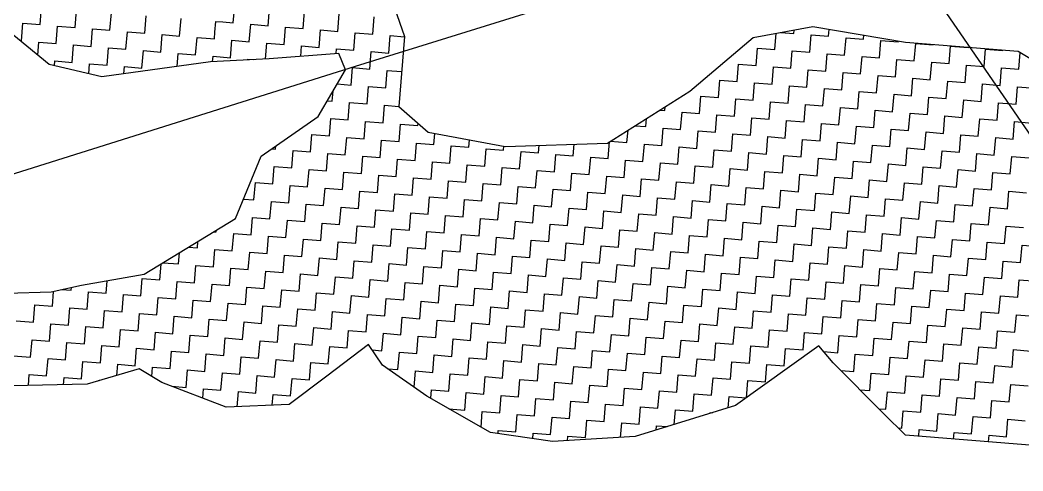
# Model space of a CAD drawing. Header units: metres. Extents: x 286589 to 288713, y 2001360 to 2004418.
# Drawn here: x 287647.9 to 287948.2, y 2003604.2 to 2003739.2 of the extents above; entities that cross this region are included whole.
import ezdxf

# ---------------------------------------------------------------- set-up
doc = ezdxf.new("R2010")
doc.units = ezdxf.units.M
doc.header["$MEASUREMENT"] = 0
doc.layers.add('POLY_HATCH', color=12, linetype='Continuous')
doc.layers.add('POLY_PARCEL', color=6, linetype='Continuous')

msp = doc.modelspace()

# ---------------------------------------------------------------- linework, layer by layer
at = {"layer": 'POLY_HATCH'}
for p, q in [((287759.2, 2003745.18), (287763.01, 2003734.32)), ((287656.56, 2003725.9), (287643.26, 2003736.91)), ((287867.38, 2003734.01), (287885.23, 2003737.25)), ((287885.23, 2003737.25), (287913.01, 2003732.64)), ((287763.01, 2003734.32), (287761.3, 2003713.35)), ((287848.47, 2003717.97), (287867.38, 2003734.01)), ((287913.01, 2003732.64), (287946.8, 2003729.88)), ((287722.44, 2003727.62), (287704.86, 2003726.69)), ((287743.38, 2003729.23), (287722.44, 2003727.62)), ((287745.35, 2003724.34), (287743.38, 2003729.23)), ((287946.8, 2003729.88), (287955.75, 2003724.47)), ((287672.34, 2003722.25), (287656.56, 2003725.9)), ((287704.86, 2003726.69), (287672.34, 2003722.25)), ((287737.11, 2003710.36), (287745.35, 2003724.34)), ((287823.75, 2003702.4), (287848.47, 2003717.97)), ((287761.3, 2003713.35), (287770.05, 2003705.61)), ((287720.07, 2003698.51), (287737.11, 2003710.36)), ((287770.05, 2003705.61), (287793.16, 2003701.38)), ((287793.16, 2003701.38), (287823.75, 2003702.4)), ((287712.39, 2003679.75), (287720.07, 2003698.51)), ((287685.02, 2003663.08), (287712.39, 2003679.75)), ((287666.31, 2003659.87), (287685.02, 2003663.08)), ((287657.15, 2003657.79), (287666.31, 2003659.87)), ((287643.88, 2003657.45), (287657.15, 2003657.79)), ((287752.21, 2003642.1), (287739.7, 2003632.57)), ((287756.4, 2003635.9), (287752.21, 2003642.1)), ((287887.07, 2003641.66), (287862.15, 2003623.76)), ((287891.35, 2003636.62), (287887.07, 2003641.66)), ((287683.58, 2003634.8), (287667.96, 2003630.21)), ((287690.29, 2003630.73), (287683.58, 2003634.8)), ((287769.71, 2003626.6), (287756.4, 2003635.9)), ((287906.52, 2003621.31), (287891.35, 2003636.62)), ((287739.7, 2003632.57), (287728.46, 2003624.1)), ((287667.96, 2003630.21), (287645.63, 2003629.68)), ((287709.62, 2003623.3), (287690.29, 2003630.73)), ((287788.76, 2003615.67), (287769.71, 2003626.6)), ((287728.46, 2003624.1), (287709.62, 2003623.3)), ((287862.15, 2003623.76), (287832.07, 2003614.49)), ((287913.04, 2003614.92), (287906.52, 2003621.31)), ((287807.31, 2003612.99), (287788.76, 2003615.67)), ((287832.07, 2003614.49), (287807.31, 2003612.99)), ((287951.49, 2003611.79), (287913.04, 2003614.92))]:
    msp.add_line(p, q, dxfattribs=at)
at = {"layer": 'POLY_HATCH', "linetype": 'Continuous'}
for p, q in [((287653.91, 2003737.85), (287654.34, 2003743.07)), ((287664.35, 2003737), (287664.77, 2003742.22)), ((287711.74, 2003738.39), (287712.07, 2003742.48)), ((287722.17, 2003737.54), (287722.59, 2003742.73)), ((287674.78, 2003736.15), (287675.21, 2003741.36)), ((287685.22, 2003735.3), (287685.64, 2003740.51)), ((287695.66, 2003734.44), (287696.08, 2003739.66)), ((287732.61, 2003736.69), (287733.03, 2003741.9)), ((287743.04, 2003735.84), (287743.47, 2003741.05)), ((287753.48, 2003734.98), (287753.91, 2003740.2)), ((287648.27, 2003733.05), (287648.69, 2003738.27)), ((287648.69, 2003738.27), (287653.91, 2003737.85)), ((287658.7, 2003732.2), (287659.13, 2003737.42)), ((287659.13, 2003737.42), (287664.35, 2003737)), ((287669.14, 2003731.35), (287669.57, 2003736.57)), ((287669.57, 2003736.57), (287674.78, 2003736.15)), ((287706.25, 2003735.57), (287706.52, 2003738.81)), ((287706.52, 2003738.81), (287708.55, 2003738.65)), ((287708.55, 2003738.65), (287711.74, 2003738.39)), ((287716.53, 2003732.74), (287716.95, 2003737.96)), ((287716.95, 2003737.96), (287722.17, 2003737.54)), ((287726.96, 2003731.89), (287727.39, 2003737.11)), ((287727.39, 2003737.11), (287732.61, 2003736.69)), ((287737.4, 2003731.04), (287737.83, 2003736.26)), ((287737.83, 2003736.26), (287743.04, 2003735.84)), ((287879.57, 2003735.21), (287879.65, 2003736.24)), ((287890, 2003734.36), (287890.17, 2003736.43)), ((287647.88, 2003733.09), (287648.27, 2003733.05)), ((287679.58, 2003730.5), (287680, 2003735.72)), ((287680, 2003735.72), (287685.22, 2003735.3)), ((287690.01, 2003729.65), (287690.44, 2003734.87)), ((287690.44, 2003734.87), (287695.66, 2003734.44)), ((287700.45, 2003728.8), (287700.87, 2003734.02)), ((287700.87, 2003734.02), (287704.86, 2003733.7)), ((287704.86, 2003733.7), (287706.09, 2003733.59)), ((287706.09, 2003733.59), (287706.25, 2003735.57)), ((287710.88, 2003727.95), (287711.31, 2003733.17)), ((287711.31, 2003733.17), (287716.53, 2003732.74)), ((287747.84, 2003730.19), (287748.26, 2003735.41)), ((287748.26, 2003735.41), (287753.48, 2003734.98)), ((287758.27, 2003729.34), (287758.7, 2003734.56)), ((287758.7, 2003734.56), (287763, 2003734.21)), ((287873.92, 2003730.42), (287874.32, 2003735.27)), ((287875.72, 2003735.53), (287879.57, 2003735.21)), ((287884.36, 2003729.57), (287884.78, 2003734.79)), ((287884.78, 2003734.79), (287890, 2003734.36)), ((287894.79, 2003728.72), (287895.22, 2003733.94)), ((287895.22, 2003733.94), (287900.44, 2003733.51)), ((287900.44, 2003733.51), (287900.54, 2003734.71)), ((287905.23, 2003727.87), (287905.66, 2003733.09)), ((287905.66, 2003733.09), (287910.87, 2003732.66)), ((287653.17, 2003728.71), (287653.49, 2003732.63)), ((287653.49, 2003732.63), (287658.7, 2003732.2)), ((287663.5, 2003726.56), (287663.92, 2003731.78)), ((287663.92, 2003731.78), (287669.14, 2003731.35)), ((287673.93, 2003725.71), (287674.36, 2003730.93)), ((287674.36, 2003730.93), (287679.58, 2003730.5)), ((287684.37, 2003724.86), (287684.79, 2003730.08)), ((287684.79, 2003730.08), (287690.01, 2003729.65)), ((287721.36, 2003727.57), (287721.75, 2003732.32)), ((287721.75, 2003732.32), (287726.96, 2003731.89)), ((287731.93, 2003728.35), (287732.18, 2003731.47)), ((287732.18, 2003731.47), (287737.4, 2003731.04)), ((287742.5, 2003729.16), (287742.62, 2003730.62)), ((287742.62, 2003730.62), (287747.84, 2003730.19)), ((287868.28, 2003725.63), (287868.7, 2003730.85)), ((287868.7, 2003730.85), (287873.92, 2003730.42)), ((287910.87, 2003732.66), (287910.9, 2003732.99)), ((287915.67, 2003727.02), (287916.09, 2003732.24)), ((287916.09, 2003732.24), (287921.31, 2003731.81)), ((287921.31, 2003731.81), (287921.32, 2003731.96)), ((287926.1, 2003726.17), (287926.53, 2003731.38)), ((287926.53, 2003731.38), (287931.75, 2003730.96)), ((287931.75, 2003730.96), (287931.76, 2003731.11)), ((287936.54, 2003725.32), (287936.96, 2003730.53)), ((287936.96, 2003730.53), (287942.18, 2003730.11)), ((287942.18, 2003730.11), (287942.19, 2003730.26)), ((287694.91, 2003725.33), (287695.23, 2003729.23)), ((287695.23, 2003729.23), (287700.45, 2003728.8)), ((287705.53, 2003726.73), (287705.67, 2003728.38)), ((287705.67, 2003728.38), (287710.88, 2003727.95)), ((287716.08, 2003727.29), (287716.1, 2003727.53)), ((287716.1, 2003727.53), (287717.87, 2003727.38)), ((287752.63, 2003724.55), (287753.05, 2003729.77)), ((287753.05, 2003729.77), (287758.27, 2003729.34)), ((287878.71, 2003724.78), (287879.14, 2003729.99)), ((287879.14, 2003729.99), (287884.36, 2003729.57)), ((287889.15, 2003723.93), (287889.58, 2003729.14)), ((287889.58, 2003729.14), (287894.79, 2003728.72)), ((287899.59, 2003723.07), (287900.01, 2003728.29)), ((287900.01, 2003728.29), (287905.23, 2003727.87)), ((287910.02, 2003722.22), (287910.45, 2003727.44)), ((287910.45, 2003727.44), (287915.67, 2003727.02)), ((287946.98, 2003724.47), (287947.39, 2003729.53)), ((287658.16, 2003725.53), (287658.28, 2003726.99)), ((287658.28, 2003726.99), (287663.5, 2003726.56)), ((287668.47, 2003723.15), (287668.71, 2003726.14)), ((287668.71, 2003726.14), (287673.93, 2003725.71)), ((287678.98, 2003723.16), (287679.15, 2003725.28)), ((287679.15, 2003725.28), (287684.37, 2003724.86)), ((287746.99, 2003719.76), (287747.41, 2003724.97)), ((287747.41, 2003724.97), (287752.63, 2003724.55)), ((287757.42, 2003718.9), (287757.85, 2003724.12)), ((287757.85, 2003724.12), (287762.15, 2003723.77)), ((287862.63, 2003720.83), (287863.06, 2003726.05)), ((287863.06, 2003726.05), (287868.28, 2003725.63)), ((287873.07, 2003719.98), (287873.5, 2003725.2)), ((287873.5, 2003725.2), (287878.71, 2003724.78)), ((287883.51, 2003719.13), (287883.93, 2003724.35)), ((287883.93, 2003724.35), (287889.15, 2003723.93)), ((287920.46, 2003721.37), (287920.88, 2003726.59)), ((287920.88, 2003726.59), (287926.1, 2003726.17)), ((287930.9, 2003720.52), (287931.32, 2003725.74)), ((287931.32, 2003725.74), (287936.54, 2003725.32)), ((287941.33, 2003719.67), (287941.76, 2003724.89)), ((287941.76, 2003724.89), (287946.98, 2003724.47)), ((287856.99, 2003716.04), (287857.42, 2003721.26)), ((287857.42, 2003721.26), (287862.63, 2003720.83)), ((287893.94, 2003718.28), (287894.37, 2003723.5)), ((287894.37, 2003723.5), (287899.59, 2003723.07)), ((287904.38, 2003717.43), (287904.8, 2003722.65)), ((287904.8, 2003722.65), (287910.02, 2003722.22)), ((287914.82, 2003716.58), (287915.24, 2003721.8)), ((287915.24, 2003721.8), (287920.46, 2003721.37)), ((287742.85, 2003720.09), (287746.99, 2003719.76)), ((287751.78, 2003714.11), (287752.2, 2003719.33)), ((287752.2, 2003719.33), (287757.42, 2003718.9)), ((287867.43, 2003715.19), (287867.85, 2003720.41)), ((287867.85, 2003720.41), (287873.07, 2003719.98)), ((287877.86, 2003714.34), (287878.29, 2003719.56)), ((287878.29, 2003719.56), (287883.51, 2003719.13)), ((287888.3, 2003713.49), (287888.73, 2003718.71)), ((287888.73, 2003718.71), (287893.94, 2003718.28)), ((287925.25, 2003715.73), (287925.68, 2003720.95)), ((287925.68, 2003720.95), (287930.9, 2003720.52)), ((287935.69, 2003714.88), (287936.11, 2003720.1)), ((287936.11, 2003720.1), (287941.33, 2003719.67)), ((287946.12, 2003714.03), (287946.55, 2003719.25)), ((287946.55, 2003719.25), (287951.77, 2003718.82)), ((287739.9, 2003715.08), (287741.34, 2003714.96)), ((287741.34, 2003714.96), (287741.59, 2003717.95)), ((287851.35, 2003711.25), (287851.77, 2003716.47)), ((287851.77, 2003716.47), (287856.99, 2003716.04)), ((287861.78, 2003710.4), (287862.21, 2003715.62)), ((287862.21, 2003715.62), (287867.43, 2003715.19)), ((287898.74, 2003712.64), (287899.16, 2003717.86)), ((287899.16, 2003717.86), (287904.38, 2003717.43)), ((287909.17, 2003711.79), (287909.6, 2003717.01)), ((287909.6, 2003717.01), (287914.82, 2003716.58)), ((287919.61, 2003710.94), (287920.03, 2003716.16)), ((287920.03, 2003716.16), (287925.25, 2003715.73)), ((287930.04, 2003710.09), (287930.47, 2003715.3)), ((287930.47, 2003715.3), (287935.69, 2003714.88)), ((287746.14, 2003709.32), (287746.56, 2003714.54)), ((287746.56, 2003714.54), (287751.78, 2003714.11)), ((287756.57, 2003708.47), (287757, 2003713.69)), ((287757, 2003713.69), (287761.32, 2003713.33)), ((287839.35, 2003712.23), (287840.91, 2003712.1)), ((287840.91, 2003712.1), (287841.01, 2003713.27)), ((287872.22, 2003709.55), (287872.65, 2003714.77)), ((287872.65, 2003714.77), (287877.86, 2003714.34)), ((287882.66, 2003708.7), (287883.08, 2003713.91)), ((287883.08, 2003713.91), (287888.3, 2003713.49)), ((287893.09, 2003707.85), (287893.52, 2003713.06)), ((287893.52, 2003713.06), (287898.74, 2003712.64)), ((287903.53, 2003707), (287903.95, 2003712.21)), ((287903.95, 2003712.21), (287909.17, 2003711.79)), ((287940.48, 2003709.24), (287940.91, 2003714.45)), ((287940.91, 2003714.45), (287946.12, 2003714.03)), ((287740.49, 2003704.53), (287740.92, 2003709.74)), ((287740.92, 2003709.74), (287746.14, 2003709.32)), ((287835.27, 2003707.31), (287835.47, 2003709.78)), ((287845.7, 2003706.46), (287846.13, 2003711.67)), ((287846.13, 2003711.67), (287851.35, 2003711.25)), ((287856.14, 2003705.61), (287856.57, 2003710.82)), ((287856.57, 2003710.82), (287861.78, 2003710.4)), ((287866.58, 2003704.75), (287867, 2003709.97)), ((287867, 2003709.97), (287872.22, 2003709.55)), ((287877.01, 2003703.9), (287877.44, 2003709.12)), ((287877.44, 2003709.12), (287882.66, 2003708.7)), ((287913.97, 2003706.14), (287914.39, 2003711.36)), ((287914.39, 2003711.36), (287919.61, 2003710.94)), ((287924.4, 2003705.29), (287924.83, 2003710.51)), ((287924.83, 2003710.51), (287930.04, 2003710.09)), ((287934.84, 2003704.44), (287935.26, 2003709.66)), ((287935.26, 2003709.66), (287940.48, 2003709.24)), ((287750.93, 2003703.68), (287751.35, 2003708.89)), ((287751.35, 2003708.89), (287756.57, 2003708.47)), ((287761.36, 2003702.83), (287761.79, 2003708.04)), ((287761.79, 2003708.04), (287767.01, 2003707.62)), ((287767.01, 2003707.62), (287767.06, 2003708.25)), ((287829.62, 2003702.51), (287829.93, 2003706.3)), ((287831.96, 2003707.58), (287835.27, 2003707.31)), ((287840.06, 2003701.66), (287840.49, 2003706.88)), ((287840.49, 2003706.88), (287845.7, 2003706.46)), ((287850.5, 2003700.81), (287850.92, 2003706.03)), ((287850.92, 2003706.03), (287856.14, 2003705.61)), ((287887.45, 2003703.05), (287887.87, 2003708.27)), ((287887.87, 2003708.27), (287893.09, 2003707.85)), ((287897.89, 2003702.2), (287898.31, 2003707.42)), ((287898.31, 2003707.42), (287903.53, 2003707)), ((287908.32, 2003701.35), (287908.75, 2003706.57)), ((287908.75, 2003706.57), (287913.97, 2003706.14)), ((287945.27, 2003703.59), (287945.7, 2003708.81)), ((287945.7, 2003708.81), (287950.92, 2003708.39)), ((287729.96, 2003705.38), (287730.06, 2003705.38)), ((287730.06, 2003705.38), (287730.06, 2003705.45)), ((287734.85, 2003699.73), (287735.27, 2003704.95)), ((287735.27, 2003704.95), (287740.49, 2003704.53)), ((287745.28, 2003698.88), (287745.71, 2003704.1)), ((287745.71, 2003704.1), (287750.93, 2003703.68)), ((287755.72, 2003698.03), (287756.15, 2003703.25)), ((287756.15, 2003703.25), (287761.36, 2003702.83)), ((287771.8, 2003701.97), (287772.07, 2003705.24)), ((287782.24, 2003701.12), (287782.42, 2003703.34)), ((287860.93, 2003699.96), (287861.36, 2003705.18)), ((287861.36, 2003705.18), (287866.58, 2003704.75)), ((287871.37, 2003699.11), (287871.8, 2003704.33)), ((287871.8, 2003704.33), (287877.01, 2003703.9)), ((287881.81, 2003698.26), (287882.23, 2003703.48)), ((287882.23, 2003703.48), (287887.45, 2003703.05)), ((287918.76, 2003700.5), (287919.18, 2003705.72)), ((287919.18, 2003705.72), (287924.4, 2003705.29)), ((287929.19, 2003699.65), (287929.62, 2003704.87)), ((287929.62, 2003704.87), (287934.84, 2003704.44)), ((287939.63, 2003698.8), (287940.06, 2003704.02)), ((287940.06, 2003704.02), (287945.27, 2003703.59)), ((287723.2, 2003700.68), (287724.41, 2003700.58)), ((287724.41, 2003700.58), (287724.49, 2003701.59)), ((287729.21, 2003694.94), (287729.63, 2003700.16)), ((287729.63, 2003700.16), (287734.85, 2003699.73)), ((287766.16, 2003697.18), (287766.58, 2003702.4)), ((287766.58, 2003702.4), (287771.8, 2003701.97)), ((287776.59, 2003696.33), (287777.02, 2003701.55)), ((287777.02, 2003701.55), (287782.24, 2003701.12)), ((287787.03, 2003695.48), (287787.45, 2003700.7)), ((287787.45, 2003700.7), (287792.67, 2003700.27)), ((287792.67, 2003700.27), (287792.77, 2003701.45)), ((287803.11, 2003699.42), (287803.3, 2003701.72)), ((287813.55, 2003698.57), (287813.83, 2003702.07)), ((287823.98, 2003697.72), (287824.4, 2003702.81)), ((287824.58, 2003702.93), (287829.62, 2003702.51)), ((287834.42, 2003696.87), (287834.84, 2003702.09)), ((287834.84, 2003702.09), (287840.06, 2003701.66)), ((287844.85, 2003696.02), (287845.28, 2003701.24)), ((287845.28, 2003701.24), (287850.5, 2003700.81)), ((287855.29, 2003695.17), (287855.72, 2003700.39)), ((287855.72, 2003700.39), (287860.93, 2003699.96)), ((287892.24, 2003697.41), (287892.67, 2003702.63)), ((287892.67, 2003702.63), (287897.89, 2003702.2)), ((287902.68, 2003696.56), (287903.1, 2003701.78)), ((287903.1, 2003701.78), (287908.32, 2003701.35)), ((287913.11, 2003695.71), (287913.54, 2003700.93)), ((287913.54, 2003700.93), (287918.76, 2003700.5)), ((287923.55, 2003694.86), (287923.98, 2003700.08)), ((287923.98, 2003700.08), (287929.19, 2003699.65)), ((287739.64, 2003694.09), (287740.07, 2003699.31)), ((287740.07, 2003699.31), (287745.28, 2003698.88)), ((287750.08, 2003693.24), (287750.5, 2003698.46)), ((287750.5, 2003698.46), (287755.72, 2003698.03)), ((287760.51, 2003692.39), (287760.94, 2003697.61)), ((287760.94, 2003697.61), (287766.16, 2003697.18)), ((287797.47, 2003694.63), (287797.89, 2003699.85)), ((287797.89, 2003699.85), (287803.11, 2003699.42)), ((287807.9, 2003693.78), (287808.33, 2003699)), ((287808.33, 2003699), (287813.55, 2003698.57)), ((287818.34, 2003692.93), (287818.76, 2003698.15)), ((287818.76, 2003698.15), (287823.98, 2003697.72)), ((287828.77, 2003692.08), (287829.2, 2003697.3)), ((287829.2, 2003697.3), (287834.42, 2003696.87)), ((287865.73, 2003694.32), (287866.15, 2003699.54)), ((287866.15, 2003699.54), (287871.37, 2003699.11)), ((287876.16, 2003693.47), (287876.59, 2003698.69)), ((287876.59, 2003698.69), (287881.81, 2003698.26)), ((287886.6, 2003692.62), (287887.02, 2003697.84)), ((287887.02, 2003697.84), (287892.24, 2003697.41)), ((287933.99, 2003694.01), (287934.41, 2003699.23)), ((287934.41, 2003699.23), (287939.63, 2003698.8)), ((287944.42, 2003693.16), (287944.85, 2003698.37)), ((287944.85, 2003698.37), (287950.07, 2003697.95)), ((287723.56, 2003690.15), (287723.99, 2003695.37)), ((287723.99, 2003695.37), (287729.21, 2003694.94)), ((287734, 2003689.3), (287734.42, 2003694.52)), ((287734.42, 2003694.52), (287739.64, 2003694.09)), ((287770.95, 2003691.54), (287771.38, 2003696.76)), ((287771.38, 2003696.76), (287776.59, 2003696.33)), ((287781.39, 2003690.69), (287781.81, 2003695.91)), ((287781.81, 2003695.91), (287787.03, 2003695.48)), ((287791.82, 2003689.84), (287792.25, 2003695.06)), ((287792.25, 2003695.06), (287797.47, 2003694.63)), ((287802.26, 2003688.99), (287802.68, 2003694.2)), ((287802.68, 2003694.2), (287807.9, 2003693.78)), ((287839.21, 2003691.23), (287839.64, 2003696.45)), ((287839.64, 2003696.45), (287844.85, 2003696.02)), ((287849.65, 2003690.38), (287850.07, 2003695.59)), ((287850.07, 2003695.59), (287855.29, 2003695.17)), ((287860.08, 2003689.53), (287860.51, 2003694.74)), ((287860.51, 2003694.74), (287865.73, 2003694.32)), ((287897.03, 2003691.77), (287897.46, 2003696.98)), ((287897.46, 2003696.98), (287902.68, 2003696.56)), ((287907.47, 2003690.92), (287907.9, 2003696.13)), ((287907.9, 2003696.13), (287913.11, 2003695.71)), ((287917.91, 2003690.07), (287918.33, 2003695.28)), ((287918.33, 2003695.28), (287923.55, 2003694.86)), ((287928.34, 2003689.21), (287928.77, 2003694.43)), ((287928.77, 2003694.43), (287933.99, 2003694.01)), ((287744.43, 2003688.45), (287744.86, 2003693.66)), ((287744.86, 2003693.66), (287750.08, 2003693.24)), ((287754.87, 2003687.6), (287755.3, 2003692.81)), ((287755.3, 2003692.81), (287760.51, 2003692.39)), ((287765.31, 2003686.75), (287765.73, 2003691.96)), ((287765.73, 2003691.96), (287770.95, 2003691.54)), ((287775.74, 2003685.89), (287776.17, 2003691.11)), ((287776.17, 2003691.11), (287781.39, 2003690.69)), ((287812.69, 2003688.14), (287813.12, 2003693.35)), ((287813.12, 2003693.35), (287818.34, 2003692.93)), ((287823.13, 2003687.28), (287823.56, 2003692.5)), ((287823.56, 2003692.5), (287828.77, 2003692.08)), ((287833.57, 2003686.43), (287833.99, 2003691.65)), ((287833.99, 2003691.65), (287839.21, 2003691.23)), ((287870.52, 2003688.67), (287870.94, 2003693.89)), ((287870.94, 2003693.89), (287876.16, 2003693.47)), ((287880.96, 2003687.82), (287881.38, 2003693.04)), ((287881.38, 2003693.04), (287886.6, 2003692.62)), ((287891.39, 2003686.97), (287891.82, 2003692.19)), ((287891.82, 2003692.19), (287897.03, 2003691.77)), ((287901.83, 2003686.12), (287902.25, 2003691.34)), ((287902.25, 2003691.34), (287907.47, 2003690.92)), ((287938.78, 2003688.36), (287939.2, 2003693.58)), ((287939.2, 2003693.58), (287944.42, 2003693.16)), ((287717.92, 2003685.36), (287718.34, 2003690.57)), ((287718.34, 2003690.57), (287723.56, 2003690.15)), ((287728.35, 2003684.5), (287728.78, 2003689.72)), ((287728.78, 2003689.72), (287734, 2003689.3)), ((287738.79, 2003683.65), (287739.22, 2003688.87)), ((287739.22, 2003688.87), (287744.43, 2003688.45)), ((287749.23, 2003682.8), (287749.65, 2003688.02)), ((287749.65, 2003688.02), (287754.87, 2003687.6)), ((287786.18, 2003685.04), (287786.6, 2003690.26)), ((287786.6, 2003690.26), (287791.82, 2003689.84)), ((287796.62, 2003684.19), (287797.04, 2003689.41)), ((287797.04, 2003689.41), (287802.26, 2003688.99)), ((287807.05, 2003683.34), (287807.48, 2003688.56)), ((287807.48, 2003688.56), (287812.69, 2003688.14)), ((287844, 2003685.58), (287844.43, 2003690.8)), ((287844.43, 2003690.8), (287849.65, 2003690.38)), ((287854.44, 2003684.73), (287854.86, 2003689.95)), ((287854.86, 2003689.95), (287860.08, 2003689.53)), ((287864.88, 2003683.88), (287865.3, 2003689.1)), ((287865.3, 2003689.1), (287870.52, 2003688.67)), ((287875.31, 2003683.03), (287875.74, 2003688.25)), ((287875.74, 2003688.25), (287880.96, 2003687.82)), ((287912.26, 2003685.27), (287912.69, 2003690.49)), ((287912.69, 2003690.49), (287917.91, 2003690.07)), ((287922.7, 2003684.42), (287923.13, 2003689.64)), ((287923.13, 2003689.64), (287928.34, 2003689.21)), ((287933.14, 2003683.57), (287933.56, 2003688.79)), ((287933.56, 2003688.79), (287938.78, 2003688.36)), ((287714.79, 2003685.61), (287717.92, 2003685.36)), ((287759.66, 2003681.95), (287760.09, 2003687.17)), ((287760.09, 2003687.17), (287765.31, 2003686.75)), ((287770.1, 2003681.1), (287770.52, 2003686.32)), ((287770.52, 2003686.32), (287775.74, 2003685.89)), ((287780.54, 2003680.25), (287780.96, 2003685.47)), ((287780.96, 2003685.47), (287786.18, 2003685.04)), ((287817.49, 2003682.49), (287817.91, 2003687.71)), ((287817.91, 2003687.71), (287823.13, 2003687.28)), ((287827.92, 2003681.64), (287828.35, 2003686.86)), ((287828.35, 2003686.86), (287833.57, 2003686.43)), ((287838.36, 2003680.79), (287838.79, 2003686.01)), ((287838.79, 2003686.01), (287844, 2003685.58)), ((287848.8, 2003679.94), (287849.22, 2003685.16)), ((287849.22, 2003685.16), (287854.44, 2003684.73)), ((287885.75, 2003682.18), (287886.17, 2003687.4)), ((287886.17, 2003687.4), (287891.39, 2003686.97)), ((287896.18, 2003681.33), (287896.61, 2003686.55)), ((287896.61, 2003686.55), (287901.83, 2003686.12)), ((287906.62, 2003680.48), (287907.05, 2003685.7)), ((287907.05, 2003685.7), (287912.26, 2003685.27)), ((287943.57, 2003682.72), (287944, 2003687.94)), ((287944, 2003687.94), (287949.22, 2003687.51)), ((287722.71, 2003679.71), (287723.14, 2003684.93)), ((287723.14, 2003684.93), (287728.35, 2003684.5)), ((287733.15, 2003678.86), (287733.57, 2003684.08)), ((287733.57, 2003684.08), (287738.79, 2003683.65)), ((287743.58, 2003678.01), (287744.01, 2003683.23)), ((287744.01, 2003683.23), (287749.23, 2003682.8)), ((287754.02, 2003677.16), (287754.44, 2003682.38)), ((287754.44, 2003682.38), (287759.66, 2003681.95)), ((287790.97, 2003679.4), (287791.4, 2003684.62)), ((287791.4, 2003684.62), (287796.62, 2003684.19)), ((287801.41, 2003678.55), (287801.83, 2003683.77)), ((287801.83, 2003683.77), (287807.05, 2003683.34)), ((287811.84, 2003677.7), (287812.27, 2003682.92)), ((287812.27, 2003682.92), (287817.49, 2003682.49)), ((287822.28, 2003676.85), (287822.71, 2003682.07)), ((287822.71, 2003682.07), (287827.92, 2003681.64)), ((287859.23, 2003679.09), (287859.66, 2003684.31)), ((287859.66, 2003684.31), (287864.88, 2003683.88)), ((287869.67, 2003678.24), (287870.09, 2003683.46)), ((287870.09, 2003683.46), (287875.31, 2003683.03)), ((287880.1, 2003677.39), (287880.53, 2003682.61)), ((287880.53, 2003682.61), (287885.75, 2003682.18)), ((287917.06, 2003679.63), (287917.48, 2003684.85)), ((287917.48, 2003684.85), (287922.7, 2003684.42)), ((287927.49, 2003678.78), (287927.92, 2003684)), ((287927.92, 2003684), (287933.14, 2003683.57)), ((287937.93, 2003677.93), (287938.35, 2003683.15)), ((287938.35, 2003683.15), (287943.57, 2003682.72)), ((287717.07, 2003674.92), (287717.49, 2003680.14)), ((287717.49, 2003680.14), (287722.71, 2003679.71)), ((287727.5, 2003674.07), (287727.93, 2003679.29)), ((287727.93, 2003679.29), (287733.15, 2003678.86)), ((287764.46, 2003676.31), (287764.88, 2003681.53)), ((287764.88, 2003681.53), (287770.1, 2003681.1)), ((287774.89, 2003675.46), (287775.32, 2003680.68)), ((287775.32, 2003680.68), (287780.54, 2003680.25)), ((287785.33, 2003674.61), (287785.75, 2003679.83)), ((287785.75, 2003679.83), (287790.97, 2003679.4)), ((287832.72, 2003676), (287833.14, 2003681.22)), ((287833.14, 2003681.22), (287838.36, 2003680.79)), ((287843.15, 2003675.15), (287843.58, 2003680.37)), ((287843.58, 2003680.37), (287848.8, 2003679.94)), ((287853.59, 2003674.3), (287854.01, 2003679.51)), ((287854.01, 2003679.51), (287859.23, 2003679.09)), ((287890.54, 2003676.54), (287890.97, 2003681.76)), ((287890.97, 2003681.76), (287896.18, 2003681.33)), ((287900.98, 2003675.69), (287901.4, 2003680.9)), ((287901.4, 2003680.9), (287906.62, 2003680.48)), ((287911.41, 2003674.84), (287911.84, 2003680.05)), ((287911.84, 2003680.05), (287917.06, 2003679.63)), ((287921.85, 2003673.99), (287922.27, 2003679.2)), ((287922.27, 2003679.2), (287927.49, 2003678.78)), ((287706.63, 2003675.77), (287706.67, 2003676.27)), ((287737.94, 2003673.22), (287738.37, 2003678.44)), ((287738.37, 2003678.44), (287743.58, 2003678.01)), ((287748.38, 2003672.37), (287748.8, 2003677.59)), ((287748.8, 2003677.59), (287754.02, 2003677.16)), ((287758.81, 2003671.52), (287759.24, 2003676.73)), ((287759.24, 2003676.73), (287764.46, 2003676.31)), ((287795.76, 2003673.76), (287796.19, 2003678.98)), ((287796.19, 2003678.98), (287801.41, 2003678.55)), ((287806.2, 2003672.91), (287806.63, 2003678.12)), ((287806.63, 2003678.12), (287811.84, 2003677.7)), ((287816.64, 2003672.06), (287817.06, 2003677.27)), ((287817.06, 2003677.27), (287822.28, 2003676.85)), ((287827.07, 2003671.21), (287827.5, 2003676.42)), ((287827.5, 2003676.42), (287832.72, 2003676)), ((287864.02, 2003673.45), (287864.45, 2003678.66)), ((287864.45, 2003678.66), (287869.67, 2003678.24)), ((287874.46, 2003672.6), (287874.89, 2003677.81)), ((287874.89, 2003677.81), (287880.1, 2003677.39)), ((287884.9, 2003671.74), (287885.32, 2003676.96)), ((287885.32, 2003676.96), (287890.54, 2003676.54)), ((287895.33, 2003670.89), (287895.76, 2003676.11)), ((287895.76, 2003676.11), (287900.98, 2003675.69)), ((287932.29, 2003673.13), (287932.71, 2003678.35)), ((287932.71, 2003678.35), (287937.93, 2003677.93)), ((287942.72, 2003672.28), (287943.15, 2003677.5)), ((287943.15, 2003677.5), (287948.37, 2003677.08)), ((287705.94, 2003675.83), (287706.63, 2003675.77)), ((287711.42, 2003670.13), (287711.85, 2003675.34)), ((287711.85, 2003675.34), (287717.07, 2003674.92)), ((287721.86, 2003669.28), (287722.29, 2003674.49)), ((287722.29, 2003674.49), (287727.5, 2003674.07)), ((287732.3, 2003668.43), (287732.72, 2003673.64)), ((287732.72, 2003673.64), (287737.94, 2003673.22)), ((287769.25, 2003670.67), (287769.67, 2003675.88)), ((287769.67, 2003675.88), (287774.89, 2003675.46)), ((287779.68, 2003669.82), (287780.11, 2003675.03)), ((287780.11, 2003675.03), (287785.33, 2003674.61)), ((287790.12, 2003668.96), (287790.55, 2003674.18)), ((287790.55, 2003674.18), (287795.76, 2003673.76)), ((287800.56, 2003668.11), (287800.98, 2003673.33)), ((287800.98, 2003673.33), (287806.2, 2003672.91)), ((287837.51, 2003670.35), (287837.93, 2003675.57)), ((287837.93, 2003675.57), (287843.15, 2003675.15)), ((287847.95, 2003669.5), (287848.37, 2003674.72)), ((287848.37, 2003674.72), (287853.59, 2003674.3)), ((287858.38, 2003668.65), (287858.81, 2003673.87)), ((287858.81, 2003673.87), (287864.02, 2003673.45)), ((287868.82, 2003667.8), (287869.24, 2003673.02)), ((287869.24, 2003673.02), (287874.46, 2003672.6)), ((287905.77, 2003670.04), (287906.19, 2003675.26)), ((287906.19, 2003675.26), (287911.41, 2003674.84)), ((287916.21, 2003669.19), (287916.63, 2003674.41)), ((287916.63, 2003674.41), (287921.85, 2003673.99)), ((287926.64, 2003668.34), (287927.07, 2003673.56)), ((287927.07, 2003673.56), (287932.29, 2003673.13)), ((287698.34, 2003671.19), (287700.99, 2003670.98)), ((287700.99, 2003670.98), (287701.14, 2003672.9)), ((287705.78, 2003665.33), (287706.21, 2003670.55)), ((287706.21, 2003670.55), (287711.42, 2003670.13)), ((287742.73, 2003667.57), (287743.16, 2003672.79)), ((287743.16, 2003672.79), (287748.38, 2003672.37)), ((287753.17, 2003666.72), (287753.59, 2003671.94)), ((287753.59, 2003671.94), (287758.81, 2003671.52)), ((287763.61, 2003665.87), (287764.03, 2003671.09)), ((287764.03, 2003671.09), (287769.25, 2003670.67)), ((287774.04, 2003665.02), (287774.47, 2003670.24)), ((287774.47, 2003670.24), (287779.68, 2003669.82)), ((287810.99, 2003667.26), (287811.42, 2003672.48)), ((287811.42, 2003672.48), (287816.64, 2003672.06)), ((287821.43, 2003666.41), (287821.85, 2003671.63)), ((287821.85, 2003671.63), (287827.07, 2003671.21)), ((287831.87, 2003665.56), (287832.29, 2003670.78)), ((287832.29, 2003670.78), (287837.51, 2003670.35)), ((287879.25, 2003666.95), (287879.68, 2003672.17)), ((287879.68, 2003672.17), (287884.9, 2003671.74)), ((287889.69, 2003666.1), (287890.12, 2003671.32)), ((287890.12, 2003671.32), (287895.33, 2003670.89)), ((287900.13, 2003665.25), (287900.55, 2003670.47)), ((287900.55, 2003670.47), (287905.77, 2003670.04)), ((287937.08, 2003667.49), (287937.5, 2003672.71)), ((287937.5, 2003672.71), (287942.72, 2003672.28)), ((287947.51, 2003666.64), (287947.94, 2003671.86)), ((287947.94, 2003671.86), (287953.16, 2003671.43)), ((287695.34, 2003666.18), (287695.62, 2003669.54)), ((287716.22, 2003664.48), (287716.64, 2003669.7)), ((287716.64, 2003669.7), (287721.86, 2003669.28)), ((287726.65, 2003663.63), (287727.08, 2003668.85)), ((287727.08, 2003668.85), (287732.3, 2003668.43)), ((287737.09, 2003662.78), (287737.51, 2003668)), ((287737.51, 2003668), (287742.73, 2003667.57)), ((287747.53, 2003661.93), (287747.95, 2003667.15)), ((287747.95, 2003667.15), (287753.17, 2003666.72)), ((287784.48, 2003664.17), (287784.9, 2003669.39)), ((287784.9, 2003669.39), (287790.12, 2003668.96)), ((287794.91, 2003663.32), (287795.34, 2003668.54)), ((287795.34, 2003668.54), (287800.56, 2003668.11)), ((287805.35, 2003662.47), (287805.78, 2003667.69)), ((287805.78, 2003667.69), (287810.99, 2003667.26)), ((287842.3, 2003664.71), (287842.73, 2003669.93)), ((287842.73, 2003669.93), (287847.95, 2003669.5)), ((287852.74, 2003663.86), (287853.16, 2003669.08)), ((287853.16, 2003669.08), (287858.38, 2003668.65)), ((287863.17, 2003663.01), (287863.6, 2003668.23)), ((287863.6, 2003668.23), (287868.82, 2003667.8)), ((287873.61, 2003662.16), (287874.04, 2003667.38)), ((287874.04, 2003667.38), (287879.25, 2003666.95)), ((287910.56, 2003664.4), (287910.99, 2003669.62)), ((287910.99, 2003669.62), (287916.21, 2003669.19)), ((287921, 2003663.55), (287921.42, 2003668.77)), ((287921.42, 2003668.77), (287926.64, 2003668.34)), ((287931.43, 2003662.7), (287931.86, 2003667.92)), ((287931.86, 2003667.92), (287937.08, 2003667.49)), ((287941.87, 2003661.85), (287942.3, 2003667.07)), ((287942.3, 2003667.07), (287947.51, 2003666.64)), ((287689.7, 2003661.39), (287690.09, 2003666.17)), ((287690.73, 2003666.56), (287695.34, 2003666.18)), ((287700.14, 2003660.54), (287700.56, 2003665.76)), ((287700.56, 2003665.76), (287705.78, 2003665.33)), ((287710.57, 2003659.69), (287711, 2003664.91)), ((287711, 2003664.91), (287716.22, 2003664.48)), ((287721.01, 2003658.84), (287721.44, 2003664.06)), ((287721.44, 2003664.06), (287726.65, 2003663.63)), ((287757.96, 2003661.08), (287758.39, 2003666.3)), ((287758.39, 2003666.3), (287763.61, 2003665.87)), ((287768.4, 2003660.23), (287768.82, 2003665.45)), ((287768.82, 2003665.45), (287774.04, 2003665.02)), ((287778.83, 2003659.38), (287779.26, 2003664.6)), ((287779.26, 2003664.6), (287784.48, 2003664.17)), ((287815.79, 2003661.62), (287816.21, 2003666.84)), ((287816.21, 2003666.84), (287821.43, 2003666.41)), ((287826.22, 2003660.77), (287826.65, 2003665.99)), ((287826.65, 2003665.99), (287831.87, 2003665.56)), ((287836.66, 2003659.92), (287837.08, 2003665.14)), ((287837.08, 2003665.14), (287842.3, 2003664.71)), ((287847.09, 2003659.07), (287847.52, 2003664.29)), ((287847.52, 2003664.29), (287852.74, 2003663.86)), ((287884.05, 2003661.31), (287884.47, 2003666.53)), ((287884.47, 2003666.53), (287889.69, 2003666.1)), ((287894.48, 2003660.46), (287894.91, 2003665.68)), ((287894.91, 2003665.68), (287900.13, 2003665.25)), ((287904.92, 2003659.61), (287905.34, 2003664.83)), ((287905.34, 2003664.83), (287910.56, 2003664.4)), ((287915.36, 2003658.76), (287915.78, 2003663.97)), ((287915.78, 2003663.97), (287921, 2003663.55)), ((287673.62, 2003657.45), (287673.93, 2003661.18)), ((287684.06, 2003656.6), (287684.48, 2003661.82)), ((287684.48, 2003661.82), (287689.7, 2003661.39)), ((287731.45, 2003657.99), (287731.87, 2003663.21)), ((287731.87, 2003663.21), (287737.09, 2003662.78)), ((287741.88, 2003657.14), (287742.31, 2003662.36)), ((287742.31, 2003662.36), (287747.53, 2003661.93)), ((287752.32, 2003656.29), (287752.74, 2003661.51)), ((287752.74, 2003661.51), (287757.96, 2003661.08)), ((287789.27, 2003658.53), (287789.7, 2003663.75)), ((287789.7, 2003663.75), (287794.91, 2003663.32)), ((287799.71, 2003657.68), (287800.13, 2003662.9)), ((287800.13, 2003662.9), (287805.35, 2003662.47)), ((287810.14, 2003656.83), (287810.57, 2003662.05)), ((287810.57, 2003662.05), (287815.79, 2003661.62)), ((287820.58, 2003655.98), (287821, 2003661.19)), ((287821, 2003661.19), (287826.22, 2003660.77)), ((287857.53, 2003658.22), (287857.96, 2003663.44)), ((287857.96, 2003663.44), (287863.17, 2003663.01)), ((287867.97, 2003657.37), (287868.39, 2003662.58)), ((287868.39, 2003662.58), (287873.61, 2003662.16)), ((287878.4, 2003656.52), (287878.83, 2003661.73)), ((287878.83, 2003661.73), (287884.05, 2003661.31)), ((287925.79, 2003657.91), (287926.22, 2003663.12)), ((287926.22, 2003663.12), (287931.43, 2003662.7)), ((287936.23, 2003657.06), (287936.65, 2003662.27)), ((287936.65, 2003662.27), (287941.87, 2003661.85)), ((287946.66, 2003656.2), (287947.09, 2003661.42)), ((287947.09, 2003661.42), (287952.31, 2003661)), ((287660.4, 2003658.53), (287663.19, 2003658.3)), ((287663.19, 2003658.3), (287663.26, 2003659.18)), ((287694.49, 2003655.75), (287694.92, 2003660.97)), ((287694.92, 2003660.97), (287700.14, 2003660.54)), ((287704.93, 2003654.9), (287705.36, 2003660.12)), ((287705.36, 2003660.12), (287710.57, 2003659.69)), ((287715.37, 2003654.05), (287715.79, 2003659.26)), ((287715.79, 2003659.26), (287721.01, 2003658.84)), ((287725.8, 2003653.2), (287726.23, 2003658.41)), ((287726.23, 2003658.41), (287731.45, 2003657.99)), ((287762.75, 2003655.44), (287763.18, 2003660.66)), ((287763.18, 2003660.66), (287768.4, 2003660.23)), ((287773.19, 2003654.59), (287773.62, 2003659.8)), ((287773.62, 2003659.8), (287778.83, 2003659.38)), ((287783.63, 2003653.74), (287784.05, 2003658.95)), ((287784.05, 2003658.95), (287789.27, 2003658.53)), ((287794.06, 2003652.88), (287794.49, 2003658.1)), ((287794.49, 2003658.1), (287799.71, 2003657.68)), ((287831.02, 2003655.13), (287831.44, 2003660.34)), ((287831.44, 2003660.34), (287836.66, 2003659.92)), ((287841.45, 2003654.28), (287841.88, 2003659.49)), ((287841.88, 2003659.49), (287847.09, 2003659.07)), ((287851.89, 2003653.42), (287852.31, 2003658.64)), ((287852.31, 2003658.64), (287857.53, 2003658.22)), ((287888.84, 2003655.67), (287889.26, 2003660.88)), ((287889.26, 2003660.88), (287894.48, 2003660.46)), ((287899.28, 2003654.81), (287899.7, 2003660.03)), ((287899.7, 2003660.03), (287904.92, 2003659.61)), ((287909.71, 2003653.96), (287910.14, 2003659.18)), ((287910.14, 2003659.18), (287915.36, 2003658.76)), ((287920.15, 2003653.11), (287920.57, 2003658.33)), ((287920.57, 2003658.33), (287925.79, 2003657.91)), ((287657.54, 2003653.51), (287657.9, 2003657.96)), ((287667.98, 2003652.66), (287668.4, 2003657.87)), ((287668.4, 2003657.87), (287673.62, 2003657.45)), ((287678.41, 2003651.81), (287678.84, 2003657.02)), ((287678.84, 2003657.02), (287684.06, 2003656.6)), ((287688.85, 2003650.96), (287689.28, 2003656.17)), ((287689.28, 2003656.17), (287694.49, 2003655.75)), ((287699.29, 2003650.1), (287699.71, 2003655.32)), ((287699.71, 2003655.32), (287704.93, 2003654.9)), ((287736.24, 2003652.35), (287736.66, 2003657.56)), ((287736.66, 2003657.56), (287741.88, 2003657.14)), ((287746.67, 2003651.49), (287747.1, 2003656.71)), ((287747.1, 2003656.71), (287752.32, 2003656.29)), ((287757.11, 2003650.64), (287757.54, 2003655.86)), ((287757.54, 2003655.86), (287762.75, 2003655.44)), ((287767.55, 2003649.79), (287767.97, 2003655.01)), ((287767.97, 2003655.01), (287773.19, 2003654.59)), ((287804.5, 2003652.03), (287804.92, 2003657.25)), ((287804.92, 2003657.25), (287810.14, 2003656.83)), ((287814.94, 2003651.18), (287815.36, 2003656.4)), ((287815.36, 2003656.4), (287820.58, 2003655.98)), ((287825.37, 2003650.33), (287825.8, 2003655.55)), ((287825.8, 2003655.55), (287831.02, 2003655.13)), ((287862.32, 2003652.57), (287862.75, 2003657.79)), ((287862.75, 2003657.79), (287867.97, 2003657.37)), ((287872.76, 2003651.72), (287873.19, 2003656.94)), ((287873.19, 2003656.94), (287878.4, 2003656.52)), ((287883.2, 2003650.87), (287883.62, 2003656.09)), ((287883.62, 2003656.09), (287888.84, 2003655.67)), ((287893.63, 2003650.02), (287894.06, 2003655.24)), ((287894.06, 2003655.24), (287899.28, 2003654.81)), ((287930.58, 2003652.26), (287931.01, 2003657.48)), ((287931.01, 2003657.48), (287936.23, 2003657.06)), ((287941.02, 2003651.41), (287941.45, 2003656.63)), ((287941.45, 2003656.63), (287946.66, 2003656.2)), ((287651.9, 2003648.71), (287652.32, 2003653.93)), ((287652.32, 2003653.93), (287657.54, 2003653.51)), ((287662.33, 2003647.86), (287662.76, 2003653.08)), ((287662.76, 2003653.08), (287667.98, 2003652.66)), ((287672.77, 2003647.01), (287673.2, 2003652.23)), ((287673.2, 2003652.23), (287678.41, 2003651.81)), ((287709.72, 2003649.25), (287710.15, 2003654.47)), ((287710.15, 2003654.47), (287715.37, 2003654.05)), ((287720.16, 2003648.4), (287720.58, 2003653.62)), ((287720.58, 2003653.62), (287725.8, 2003653.2)), ((287730.6, 2003647.55), (287731.02, 2003652.77)), ((287731.02, 2003652.77), (287736.24, 2003652.35)), ((287777.98, 2003648.94), (287778.41, 2003654.16)), ((287778.41, 2003654.16), (287783.63, 2003653.74)), ((287788.42, 2003648.09), (287788.84, 2003653.31)), ((287788.84, 2003653.31), (287794.06, 2003652.88)), ((287798.86, 2003647.24), (287799.28, 2003652.46)), ((287799.28, 2003652.46), (287804.5, 2003652.03)), ((287835.81, 2003649.48), (287836.23, 2003654.7)), ((287836.23, 2003654.7), (287841.45, 2003654.28)), ((287846.24, 2003648.63), (287846.67, 2003653.85)), ((287846.67, 2003653.85), (287851.89, 2003653.42)), ((287856.68, 2003647.78), (287857.11, 2003653)), ((287857.11, 2003653), (287862.32, 2003652.57)), ((287867.12, 2003646.93), (287867.54, 2003652.15)), ((287867.54, 2003652.15), (287872.76, 2003651.72)), ((287904.07, 2003649.17), (287904.49, 2003654.39)), ((287904.49, 2003654.39), (287909.71, 2003653.96)), ((287914.5, 2003648.32), (287914.93, 2003653.54)), ((287914.93, 2003653.54), (287920.15, 2003653.11)), ((287924.94, 2003647.47), (287925.37, 2003652.69)), ((287925.37, 2003652.69), (287930.58, 2003652.26)), ((287646.68, 2003649.14), (287651.9, 2003648.71)), ((287683.21, 2003646.16), (287683.63, 2003651.38)), ((287683.63, 2003651.38), (287688.85, 2003650.96)), ((287693.64, 2003645.31), (287694.07, 2003650.53)), ((287694.07, 2003650.53), (287699.29, 2003650.1)), ((287704.08, 2003644.46), (287704.5, 2003649.68)), ((287704.5, 2003649.68), (287709.72, 2003649.25)), ((287741.03, 2003646.7), (287741.46, 2003651.92)), ((287741.46, 2003651.92), (287746.67, 2003651.49)), ((287751.47, 2003645.85), (287751.89, 2003651.07)), ((287751.89, 2003651.07), (287757.11, 2003650.64)), ((287761.9, 2003645), (287762.33, 2003650.22)), ((287762.33, 2003650.22), (287767.55, 2003649.79)), ((287772.34, 2003644.15), (287772.77, 2003649.37)), ((287772.77, 2003649.37), (287777.98, 2003648.94)), ((287809.29, 2003646.39), (287809.72, 2003651.61)), ((287809.72, 2003651.61), (287814.94, 2003651.18)), ((287819.73, 2003645.54), (287820.15, 2003650.76)), ((287820.15, 2003650.76), (287825.37, 2003650.33)), ((287830.16, 2003644.69), (287830.59, 2003649.91)), ((287830.59, 2003649.91), (287835.81, 2003649.48)), ((287840.6, 2003643.84), (287841.03, 2003649.06)), ((287841.03, 2003649.06), (287846.24, 2003648.63)), ((287877.55, 2003646.08), (287877.98, 2003651.3)), ((287877.98, 2003651.3), (287883.2, 2003650.87)), ((287887.99, 2003645.23), (287888.41, 2003650.45)), ((287888.41, 2003650.45), (287893.63, 2003650.02)), ((287898.42, 2003644.38), (287898.85, 2003649.6)), ((287898.85, 2003649.6), (287904.07, 2003649.17)), ((287935.38, 2003646.62), (287935.8, 2003651.84)), ((287935.8, 2003651.84), (287941.02, 2003651.41)), ((287945.81, 2003645.77), (287946.24, 2003650.99)), ((287946.24, 2003650.99), (287951.46, 2003650.56)), ((287656.69, 2003643.07), (287657.12, 2003648.29)), ((287657.12, 2003648.29), (287662.33, 2003647.86)), ((287667.13, 2003642.22), (287667.55, 2003647.44)), ((287667.55, 2003647.44), (287672.77, 2003647.01)), ((287677.56, 2003641.37), (287677.99, 2003646.59)), ((287677.99, 2003646.59), (287683.21, 2003646.16)), ((287714.52, 2003643.61), (287714.94, 2003648.83)), ((287714.94, 2003648.83), (287720.16, 2003648.4)), ((287724.95, 2003642.76), (287725.38, 2003647.98)), ((287725.38, 2003647.98), (287730.6, 2003647.55)), ((287735.39, 2003641.91), (287735.81, 2003647.13)), ((287735.81, 2003647.13), (287741.03, 2003646.7)), ((287745.82, 2003641.06), (287746.25, 2003646.28)), ((287746.25, 2003646.28), (287751.47, 2003645.85)), ((287782.78, 2003643.3), (287783.2, 2003648.52)), ((287783.2, 2003648.52), (287788.42, 2003648.09)), ((287793.21, 2003642.45), (287793.64, 2003647.67)), ((287793.64, 2003647.67), (287798.86, 2003647.24)), ((287803.65, 2003641.6), (287804.07, 2003646.82)), ((287804.07, 2003646.82), (287809.29, 2003646.39)), ((287814.08, 2003640.75), (287814.51, 2003645.97)), ((287814.51, 2003645.97), (287819.73, 2003645.54)), ((287851.04, 2003642.99), (287851.46, 2003648.21)), ((287851.46, 2003648.21), (287856.68, 2003647.78)), ((287861.47, 2003642.14), (287861.9, 2003647.36)), ((287861.9, 2003647.36), (287867.12, 2003646.93)), ((287871.91, 2003641.29), (287872.33, 2003646.5)), ((287872.33, 2003646.5), (287877.55, 2003646.08)), ((287908.86, 2003643.53), (287909.29, 2003648.75)), ((287909.29, 2003648.75), (287914.5, 2003648.32)), ((287919.3, 2003642.68), (287919.72, 2003647.89)), ((287919.72, 2003647.89), (287924.94, 2003647.47)), ((287929.73, 2003641.83), (287930.16, 2003647.04)), ((287930.16, 2003647.04), (287935.38, 2003646.62)), ((287940.17, 2003640.98), (287940.59, 2003646.19)), ((287940.59, 2003646.19), (287945.81, 2003645.77)), ((287651.05, 2003638.28), (287651.47, 2003643.5)), ((287651.47, 2003643.5), (287656.69, 2003643.07)), ((287688, 2003640.52), (287688.43, 2003645.74)), ((287688.43, 2003645.74), (287693.64, 2003645.31)), ((287698.44, 2003639.67), (287698.86, 2003644.89)), ((287698.86, 2003644.89), (287704.08, 2003644.46)), ((287708.87, 2003638.82), (287709.3, 2003644.04)), ((287709.3, 2003644.04), (287714.52, 2003643.61)), ((287719.31, 2003637.97), (287719.73, 2003643.19)), ((287719.73, 2003643.19), (287724.95, 2003642.76)), ((287756.26, 2003640.21), (287756.69, 2003645.43)), ((287756.69, 2003645.43), (287761.9, 2003645)), ((287766.7, 2003639.36), (287767.12, 2003644.58)), ((287767.12, 2003644.58), (287772.34, 2003644.15)), ((287777.13, 2003638.51), (287777.56, 2003643.72)), ((287777.56, 2003643.72), (287782.78, 2003643.3)), ((287824.52, 2003639.9), (287824.95, 2003645.11)), ((287824.95, 2003645.11), (287830.16, 2003644.69)), ((287834.96, 2003639.05), (287835.38, 2003644.26)), ((287835.38, 2003644.26), (287840.6, 2003643.84)), ((287845.39, 2003638.2), (287845.82, 2003643.41)), ((287845.82, 2003643.41), (287851.04, 2003642.99)), ((287882.35, 2003640.44), (287882.77, 2003645.65)), ((287882.77, 2003645.65), (287887.99, 2003645.23)), ((287892.78, 2003639.59), (287893.21, 2003644.8)), ((287893.21, 2003644.8), (287898.42, 2003644.38)), ((287903.22, 2003638.73), (287903.64, 2003643.95)), ((287903.64, 2003643.95), (287908.86, 2003643.53)), ((287913.65, 2003637.88), (287914.08, 2003643.1)), ((287914.08, 2003643.1), (287919.3, 2003642.68)), ((287661.48, 2003637.43), (287661.91, 2003642.65)), ((287661.91, 2003642.65), (287667.13, 2003642.22)), ((287671.92, 2003636.58), (287672.35, 2003641.8)), ((287672.35, 2003641.8), (287677.56, 2003641.37)), ((287682.36, 2003635.73), (287682.78, 2003640.94)), ((287682.78, 2003640.94), (287688, 2003640.52)), ((287692.79, 2003634.88), (287693.22, 2003640.09)), ((287693.22, 2003640.09), (287698.44, 2003639.67)), ((287729.74, 2003637.12), (287730.17, 2003642.33)), ((287730.17, 2003642.33), (287735.39, 2003641.91)), ((287740.18, 2003636.27), (287740.61, 2003641.48)), ((287740.61, 2003641.48), (287745.82, 2003641.06)), ((287753.32, 2003640.45), (287756.26, 2003640.21)), ((287787.57, 2003637.66), (287787.99, 2003642.87)), ((287787.99, 2003642.87), (287793.21, 2003642.45)), ((287798.01, 2003636.81), (287798.43, 2003642.02)), ((287798.43, 2003642.02), (287803.65, 2003641.6)), ((287808.44, 2003635.95), (287808.87, 2003641.17)), ((287808.87, 2003641.17), (287814.08, 2003640.75)), ((287818.88, 2003635.1), (287819.3, 2003640.32)), ((287819.3, 2003640.32), (287824.52, 2003639.9)), ((287855.83, 2003637.34), (287856.25, 2003642.56)), ((287856.25, 2003642.56), (287861.47, 2003642.14)), ((287866.27, 2003636.49), (287866.69, 2003641.71)), ((287866.69, 2003641.71), (287871.91, 2003641.29)), ((287876.7, 2003635.64), (287877.13, 2003640.86)), ((287877.13, 2003640.86), (287882.35, 2003640.44)), ((287924.09, 2003637.03), (287924.52, 2003642.25)), ((287924.52, 2003642.25), (287929.73, 2003641.83)), ((287934.53, 2003636.18), (287934.95, 2003641.4)), ((287934.95, 2003641.4), (287940.17, 2003640.98)), ((287944.96, 2003635.33), (287945.39, 2003640.55)), ((287945.39, 2003640.55), (287950.61, 2003640.12)), ((287645.83, 2003638.7), (287651.05, 2003638.28)), ((287655.84, 2003632.64), (287656.27, 2003637.85)), ((287656.27, 2003637.85), (287661.48, 2003637.43)), ((287666.28, 2003631.78), (287666.7, 2003637)), ((287666.7, 2003637), (287671.92, 2003636.58)), ((287703.23, 2003634.03), (287703.65, 2003639.24)), ((287703.65, 2003639.24), (287708.87, 2003638.82)), ((287713.66, 2003633.17), (287714.09, 2003638.39)), ((287714.09, 2003638.39), (287719.31, 2003637.97)), ((287724.1, 2003632.32), (287724.53, 2003637.54)), ((287724.53, 2003637.54), (287729.74, 2003637.12)), ((287761.05, 2003634.56), (287761.48, 2003639.78)), ((287761.48, 2003639.78), (287766.7, 2003639.36)), ((287771.49, 2003633.71), (287771.91, 2003638.93)), ((287771.91, 2003638.93), (287777.13, 2003638.51)), ((287781.93, 2003632.86), (287782.35, 2003638.08)), ((287782.35, 2003638.08), (287787.57, 2003637.66)), ((287792.36, 2003632.01), (287792.79, 2003637.23)), ((287792.79, 2003637.23), (287798.01, 2003636.81)), ((287829.31, 2003634.25), (287829.74, 2003639.47)), ((287829.74, 2003639.47), (287834.96, 2003639.05)), ((287839.75, 2003633.4), (287840.18, 2003638.62)), ((287840.18, 2003638.62), (287845.39, 2003638.2)), ((287850.19, 2003632.55), (287850.61, 2003637.77)), ((287850.61, 2003637.77), (287855.83, 2003637.34)), ((287888.53, 2003639.93), (287892.78, 2003639.59)), ((287897.57, 2003633.94), (287898, 2003639.16)), ((287898, 2003639.16), (287903.22, 2003638.73)), ((287908.01, 2003633.09), (287908.44, 2003638.31)), ((287908.44, 2003638.31), (287913.65, 2003637.88)), ((287918.45, 2003632.24), (287918.87, 2003637.46)), ((287918.87, 2003637.46), (287924.09, 2003637.03)), ((287676.87, 2003632.82), (287677.14, 2003636.15)), ((287677.14, 2003636.15), (287682.36, 2003635.73)), ((287687.35, 2003632.51), (287687.57, 2003635.3)), ((287687.57, 2003635.3), (287692.79, 2003634.88)), ((287697.59, 2003629.23), (287698.01, 2003634.45)), ((287698.01, 2003634.45), (287703.23, 2003634.03)), ((287734.54, 2003631.47), (287734.96, 2003636.69)), ((287734.96, 2003636.69), (287740.18, 2003636.27)), ((287757.94, 2003634.82), (287761.05, 2003634.56)), ((287765.88, 2003629.28), (287766.27, 2003634.14)), ((287766.27, 2003634.14), (287771.49, 2003633.71)), ((287802.8, 2003631.16), (287803.22, 2003636.38)), ((287803.22, 2003636.38), (287808.44, 2003635.95)), ((287813.23, 2003630.31), (287813.66, 2003635.53)), ((287813.66, 2003635.53), (287818.88, 2003635.1)), ((287823.67, 2003629.46), (287824.1, 2003634.68)), ((287824.1, 2003634.68), (287829.31, 2003634.25)), ((287860.62, 2003631.7), (287861.05, 2003636.92)), ((287861.05, 2003636.92), (287866.27, 2003636.49)), ((287871.06, 2003630.85), (287871.48, 2003636.07)), ((287871.48, 2003636.07), (287876.7, 2003635.64)), ((287893.69, 2003634.26), (287897.57, 2003633.94)), ((287928.88, 2003631.39), (287929.31, 2003636.61)), ((287929.31, 2003636.61), (287934.53, 2003636.18)), ((287939.32, 2003630.54), (287939.74, 2003635.76)), ((287939.74, 2003635.76), (287944.96, 2003635.33)), ((287650.36, 2003629.8), (287650.62, 2003633.06)), ((287650.62, 2003633.06), (287655.84, 2003632.64)), ((287660.88, 2003630.04), (287661.06, 2003632.21)), ((287661.06, 2003632.21), (287666.28, 2003631.78)), ((287671.49, 2003631.36), (287671.79, 2003631.33)), ((287671.49, 2003631.24), (287671.49, 2003631.36)), ((287708.02, 2003628.38), (287708.45, 2003633.6)), ((287708.45, 2003633.6), (287713.66, 2003633.17)), ((287718.46, 2003627.53), (287718.88, 2003632.75)), ((287718.88, 2003632.75), (287724.1, 2003632.32)), ((287728.89, 2003626.68), (287729.32, 2003631.9)), ((287729.32, 2003631.9), (287734.54, 2003631.47)), ((287776.28, 2003628.07), (287776.71, 2003633.29)), ((287776.71, 2003633.29), (287781.93, 2003632.86)), ((287786.72, 2003627.22), (287787.14, 2003632.44)), ((287787.14, 2003632.44), (287792.36, 2003632.01)), ((287797.15, 2003626.37), (287797.58, 2003631.59)), ((287797.58, 2003631.59), (287802.8, 2003631.16)), ((287834.11, 2003628.61), (287834.53, 2003633.83)), ((287834.53, 2003633.83), (287839.75, 2003633.4)), ((287844.54, 2003627.76), (287844.97, 2003632.98)), ((287844.97, 2003632.98), (287850.19, 2003632.55)), ((287854.98, 2003626.91), (287855.4, 2003632.13)), ((287855.4, 2003632.13), (287860.62, 2003631.7)), ((287865.42, 2003626.11), (287865.84, 2003631.28)), ((287865.84, 2003631.28), (287871.06, 2003630.85)), ((287902.37, 2003628.3), (287902.79, 2003633.52)), ((287902.79, 2003633.52), (287908.01, 2003633.09)), ((287912.8, 2003627.45), (287913.23, 2003632.67)), ((287913.23, 2003632.67), (287918.45, 2003632.24)), ((287923.24, 2003626.6), (287923.66, 2003631.82)), ((287923.66, 2003631.82), (287928.88, 2003631.39)), ((287933.68, 2003625.75), (287934.1, 2003630.96)), ((287934.1, 2003630.96), (287939.32, 2003630.54)), ((287693.28, 2003629.58), (287697.59, 2003629.23)), ((287702.58, 2003626.01), (287702.8, 2003628.81)), ((287702.8, 2003628.81), (287708.02, 2003628.38)), ((287712.87, 2003623.44), (287713.24, 2003627.96)), ((287713.24, 2003627.96), (287718.46, 2003627.53)), ((287770.86, 2003625.95), (287771.06, 2003628.5)), ((287771.06, 2003628.5), (287776.28, 2003628.07)), ((287807.59, 2003625.52), (287808.02, 2003630.74)), ((287808.02, 2003630.74), (287813.23, 2003630.31)), ((287818.03, 2003624.67), (287818.45, 2003629.89)), ((287818.45, 2003629.89), (287823.67, 2003629.46)), ((287828.46, 2003623.82), (287828.89, 2003629.04)), ((287828.89, 2003629.04), (287834.11, 2003628.61)), ((287838.9, 2003622.97), (287839.32, 2003628.18)), ((287839.32, 2003628.18), (287844.54, 2003627.76)), ((287899.35, 2003628.54), (287902.37, 2003628.3)), ((287944.11, 2003624.9), (287944.54, 2003630.11)), ((287944.54, 2003630.11), (287949.76, 2003629.69)), ((287723.41, 2003623.89), (287723.68, 2003627.11)), ((287723.68, 2003627.11), (287728.89, 2003626.68)), ((287781.07, 2003622.43), (287781.5, 2003627.65)), ((287781.5, 2003627.65), (287786.72, 2003627.22)), ((287791.51, 2003621.58), (287791.94, 2003626.79)), ((287791.94, 2003626.79), (287797.15, 2003626.37)), ((287801.95, 2003620.73), (287802.37, 2003625.94)), ((287802.37, 2003625.94), (287807.59, 2003625.52)), ((287812.38, 2003619.88), (287812.81, 2003625.09)), ((287812.81, 2003625.09), (287818.03, 2003624.67)), ((287849.34, 2003622.12), (287849.76, 2003627.33)), ((287849.76, 2003627.33), (287854.98, 2003626.91)), ((287859.92, 2003623.07), (287860.2, 2003626.48)), ((287860.2, 2003626.48), (287865.36, 2003626.06)), ((287907.16, 2003622.66), (287907.59, 2003627.87)), ((287907.59, 2003627.87), (287912.8, 2003627.45)), ((287917.6, 2003621.8), (287918.02, 2003627.02)), ((287918.02, 2003627.02), (287923.24, 2003626.6)), ((287928.03, 2003620.95), (287928.46, 2003626.17)), ((287928.46, 2003626.17), (287933.68, 2003625.75)), ((287938.47, 2003620.1), (287938.89, 2003625.32)), ((287938.89, 2003625.32), (287944.11, 2003624.9)), ((287776.32, 2003622.81), (287781.07, 2003622.43)), ((287785.91, 2003617.31), (287786.29, 2003622)), ((287786.29, 2003622), (287791.51, 2003621.58)), ((287822.82, 2003619.02), (287823.24, 2003624.24)), ((287823.24, 2003624.24), (287828.46, 2003623.82)), ((287833.26, 2003618.17), (287833.68, 2003623.39)), ((287833.68, 2003623.39), (287838.9, 2003622.97)), ((287843.75, 2003618.09), (287844.12, 2003622.54)), ((287844.12, 2003622.54), (287849.34, 2003622.12)), ((287905.02, 2003622.83), (287907.16, 2003622.66)), ((287911.95, 2003617.01), (287912.38, 2003622.23)), ((287912.38, 2003622.23), (287917.6, 2003621.8)), ((287796.3, 2003615.93), (287796.73, 2003621.15)), ((287796.73, 2003621.15), (287801.95, 2003620.73)), ((287806.74, 2003615.08), (287807.17, 2003620.3)), ((287807.17, 2003620.3), (287812.38, 2003619.88)), ((287817.18, 2003614.23), (287817.6, 2003619.45)), ((287817.6, 2003619.45), (287822.82, 2003619.02)), ((287854.53, 2003621.41), (287854.55, 2003621.69)), ((287854.55, 2003621.69), (287855.25, 2003621.63)), ((287922.39, 2003616.16), (287922.81, 2003621.38)), ((287922.81, 2003621.38), (287928.03, 2003620.95)), ((287932.82, 2003615.31), (287933.25, 2003620.53)), ((287933.25, 2003620.53), (287938.47, 2003620.1)), ((287943.26, 2003614.46), (287943.69, 2003619.68)), ((287943.69, 2003619.68), (287948.9, 2003619.25)), ((287791, 2003615.35), (287791.09, 2003616.36)), ((287791.09, 2003616.36), (287796.3, 2003615.93)), ((287827.68, 2003614.22), (287828.04, 2003618.6)), ((287828.04, 2003618.6), (287833.26, 2003618.17)), ((287838.37, 2003616.43), (287838.47, 2003617.75)), ((287838.47, 2003617.75), (287841.78, 2003617.48)), ((287910.81, 2003617.1), (287911.95, 2003617.01)), ((287917.01, 2003614.6), (287917.17, 2003616.59)), ((287917.17, 2003616.59), (287922.39, 2003616.16)), ((287801.39, 2003613.85), (287801.52, 2003615.51)), ((287801.52, 2003615.51), (287806.74, 2003615.08)), ((287811.84, 2003613.26), (287811.96, 2003614.66)), ((287811.96, 2003614.66), (287817.18, 2003614.23)), ((287927.44, 2003613.75), (287927.61, 2003615.74)), ((287927.61, 2003615.74), (287932.82, 2003615.31)), ((287937.88, 2003612.9), (287938.04, 2003614.89)), ((287938.04, 2003614.89), (287943.26, 2003614.46))]:
    msp.add_line(p, q, dxfattribs=at)
at = {"layer": 'POLY_PARCEL'}
for p, q in [((287748.35, 2003725.42), (287903.08, 2003773.51)), ((287903.08, 2003773.51), (288019.43, 2003604.21)), ((287512.8, 2003651.31), (287748.35, 2003725.42))]:
    msp.add_line(p, q, dxfattribs=at)

doc.saveas('drawing.dxf')
